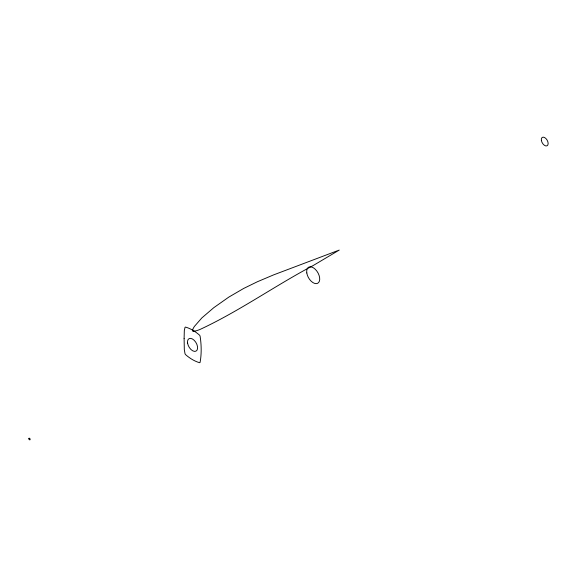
<?xml version="1.0" encoding="UTF-8"?>
<svg xmlns="http://www.w3.org/2000/svg" width="577" height="577" viewBox="0 0 577 577"><rect width="100%" height="100%" fill="white"/><g stroke="black" fill="none" stroke-linecap="round" stroke-linejoin="round"><path stroke-width="0.87" d="M193.901 331.198L192.985 331.097M192.985 331.097A2.142 1.233 -60 0 1 192.631 330.693L192.963 328.948A12.261 7.083 -60 0 1 194.42 326.416L201.856 317.913L213.771 307.692L228.78 297.126L243.718 288.428L257.407 281.735L273.613 274.883L339.233 250.079L313.325 265.456C275.056 285.694 239.405 311.126 200.075 329.431A84.567 48.821 -60 0 1 198.423 330.073L196.375 330.744A30.797 17.786 -60 0 1 193.901 331.184M184.106 338.533L184.315 349.676L185.022 353.715A2.496 1.442 60 0 0 185.534 354.595C189.523 358.129 194.442 361.245 199.563 362.695A2.496 1.442 60 0 0 200.075 362.414C201.647 353.91 201.438 344.62 200.075 336.052A2.496 1.442 60 0 0 199.563 335.172C195.567 331.645 190.655 328.529 185.534 327.08A2.496 1.442 60 0 0 185.022 327.361L184.315 330.585L184.106 338.533M28.864 438.794A0.923 0.534 60 0 0 29.932 439.833A0.923 0.534 60 0 0 29.715 438.433A0.923 0.534 60 0 0 28.864 438.794M306.798 272.957A9.225 5.323 60 0 0 317.473 283.386A9.225 5.323 60 0 0 315.338 269.344A9.225 5.323 60 0 0 306.798 272.957M187.583 343.127A7.148 4.126 60 0 0 195.855 351.205A7.148 4.126 60 0 0 194.204 340.322A7.148 4.126 60 0 0 187.583 343.127M541.363 140.362A4.84 2.798 60 0 0 546.967 145.837A4.84 2.798 60 0 0 545.849 138.466A4.84 2.798 60 0 0 541.363 140.362"/></g></svg>
